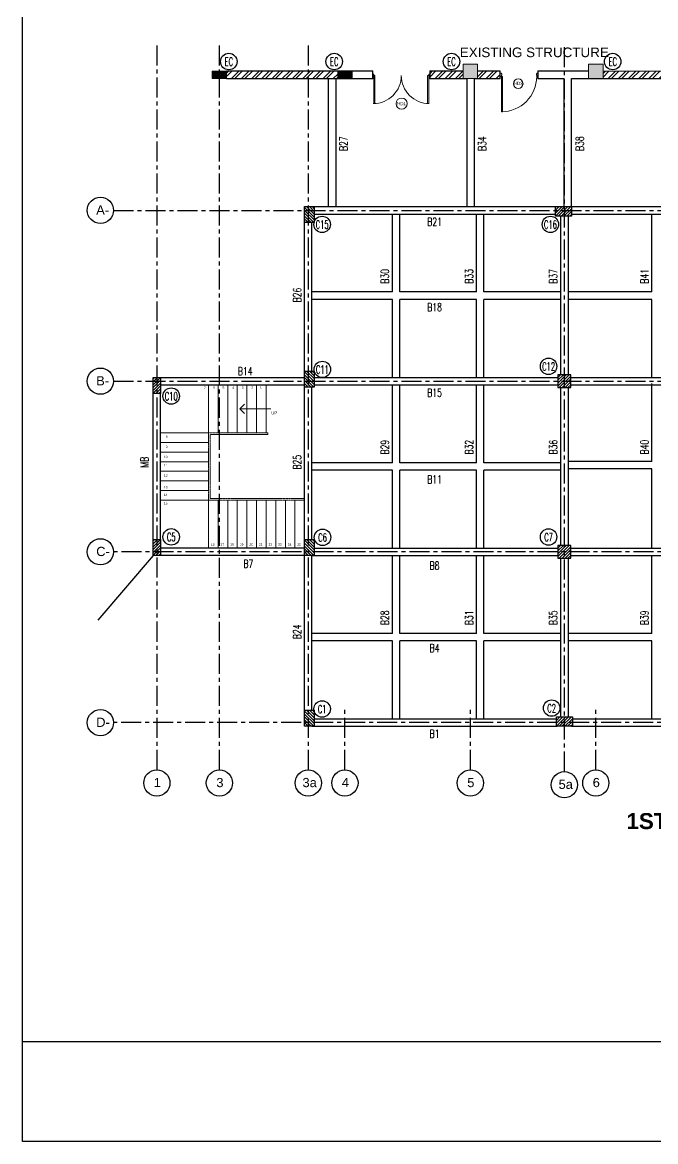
# Model space of a CAD drawing. Header units: millimetres. Extents: x 2659630 to 6742168, y -2425387 to -732288.
# Drawn here: x 2997332 to 3017118, y -1251415 to -1216459 of the extents above; entities that cross this region are included whole.
import ezdxf
from ezdxf.enums import TextEntityAlignment as Align

# ---------------------------------------------------------------- set-up
doc = ezdxf.new("R2010")
doc.units = ezdxf.units.MM
for name, pattern in [('CENTER', [2, 1.25, -0.25, 0.25, -0.25]), ('Hidden', [7.14375, 4.7625, -2.38125]), ('Overhead', [3.96875, 2.38125, -1.5875])]:
    doc.linetypes.add(name, pattern=pattern)
for name, color, linetype, lineweight in [('A-ANNO-DIMS', 211, 'Continuous', 9), ('A-AREA-IDEN', 2, 'Continuous', 9), ('A-DETL-THIN', 151, 'Continuous', 18), ('A-DOOR', 31, 'Continuous', 18), ('A-DOOR-FRAM', 31, 'Continuous', 18), ('A-DOOR-IDEN', 31, 'Continuous', 9), ('A-FLOR-HRAL', 11, 'Continuous', 18), ('A-FLOR-HRAL-MBND', 5, 'Overhead', 18), ('A-hatch', 253, 'Continuous', 0), ('A-PLASTER', 50, 'Continuous', 0), ('A-RCC', 2, 'Continuous', 0), ('A-STAIRS', 31, 'Continuous', 18), ('A-WALL', 113, 'Continuous', 9), ('A-WALL-PATT', 111, 'Continuous', 0), ('G-ANNO-TEXT', 231, 'Continuous', 9), ('licensing text', 7, 'Continuous', 5)]:
    doc.layers.add(name, color=color, linetype=linetype, lineweight=lineweight)
for name, color, linetype in [('A-TEXT-0', 7, 'Continuous'), ('S-BEAM NO', 3, 'Continuous'), ('S-BEAM OUTER', 4, 'Continuous'), ('S-COLUMN', 1, 'Continuous'), ('S-COLUMN CIRCLE', 9, 'Continuous'), ('S-COLUMN HATCH', 8, 'Continuous'), ('S-COLUMN NO', 2, 'Continuous'), ('S-GRIDE CIRCLE', 8, 'Continuous'), ('S-GRIDE LINE', 8, 'CENTER'), ('S-GRIDE NO', 1, 'Continuous')]:
    doc.layers.add(name, color=color, linetype=linetype)
doc.layers.get('A-ANNO-DIMS').off()
doc.styles.add('Arial', font='arial.ttf', dxfattribs={"height": 123})
doc.styles.add('Arial_1', font='arial.ttf', dxfattribs={"height": 98.353293})
doc.styles.add('Arial_3', font='arial.ttf', dxfattribs={"height": 97.584908})
doc.styles.add('Arial_4', font='arial.ttf', dxfattribs={"height": 73.76497})
doc.styles.add('Arial_B', font='arialbd.ttf', dxfattribs={"height": 125.853552})
doc.styles.add('ROMANS', font='r.shx', dxfattribs={"width": 0.7})
pattern_1 = [(45, (2836909.69, -1391850.38), (-159.09903, 159.09903), []), (45, (2837015.75, -1391850.38), (-159.09903, 159.09903), [])]

# ---------------------------------------------------------------- blocks, each defined once
blk = doc.blocks.new('DOOR D9-1800X2500-PLN')
at = {"layer": 'A-DOOR'}
for p, q in [((12, 40, 0), (12, 25, 0)), ((37, 40, 0), (12, 40, 0)), ((12, 25, 0), (22, 25, 0)), ((12, 15, 0), (12, 0, 0)), ((22, 15, 0), (12, 15, 0)), ((12, 0, 0), (37, 0, 0)), ((14, 27, 0), (14, 38, 0)), ((14, 38, 0), (22, 38, 0)), ((22, 27, 0), (14, 27, 0)), ((14, 2, 0), (14, 13, 0)), ((14, 13, 0), (22, 13, 0)), ((22, 2, 0), (14, 2, 0)), ((22, 38, 0), (22, 27, 0)), ((22, 25, 0), (22, 15, 0)), ((22, 13, 0), (22, 2, 0)), ((24, 10, 0), (24, 30, 0)), ((24, 30, 0), (30, 30, 0)), ((30, 10, 0), (24, 10, 0)), ((26, 32, 0), (26, 34, 0)), ((35, 32, 0), (26, 32, 0)), ((26, 6, 0), (26, 8, 0)), ((26, 8, 0), (35, 8, 0)), ((27, 37, 0), (28, 37, 0)), ((28, 4, 0), (27, 4, 0)), ((28, 37, 0), (28, 38, 0)), ((28, 38, 0), (35, 38, 0)), ((28, 2, 0), (28, 4, 0)), ((35, 2, 0), (28, 2, 0)), ((30, 30, 0), (30, 10, 0)), ((32, 10, 0), (32, 30, 0)), ((32, 30, 0), (35, 30, 0)), ((35, 10, 0), (32, 10, 0)), ((35, 38, 0), (35, 32, 0)), ((35, 30, 0), (35, 25, 0)), ((35, 25, 0), (37, 25, 0)), ((37, 15, 0), (35, 15, 0)), ((35, 15, 0), (35, 10, 0)), ((35, 8, 0), (35, 2, 0)), ((37, 25, 0), (37, 40, 0)), ((37, 0, 0), (37, 15, 0)), ((1763, 25, 0), (1763, 40, 0)), ((1763, 40, 0), (1788, 40, 0)), ((1766, 25, 0), (1763, 25, 0)), ((1763, 0, 0), (1763, 15, 0)), ((1763, 15, 0), (1766, 15, 0)), ((1788, 0, 0), (1763, 0, 0)), ((1772, 38, 0), (1766, 38, 0)), ((1766, 38, 0), (1766, 32, 0)), ((1766, 32, 0), (1774, 32, 0)), ((1768, 30, 0), (1766, 30, 0)), ((1766, 30, 0), (1766, 25, 0)), ((1766, 15, 0), (1766, 10, 0)), ((1766, 10, 0), (1768, 10, 0)), ((1766, 8, 0), (1766, 2, 0)), ((1774, 8, 0), (1766, 8, 0)), ((1766, 2, 0), (1772, 2, 0)), ((1768, 10, 0), (1768, 30, 0)), ((1770, 30, 0), (1770, 10, 0)), ((1776, 30, 0), (1770, 30, 0)), ((1770, 10, 0), (1776, 10, 0)), ((1772, 37, 0), (1772, 38, 0)), ((1773, 37, 0), (1772, 37, 0)), ((1772, 2, 0), (1772, 4, 0)), ((1772, 4, 0), (1773, 4, 0)), ((1774, 32, 0), (1774, 34, 0)), ((1774, 6, 0), (1774, 8, 0)), ((1776, 10, 0), (1776, 30, 0)), ((1778, 38, 0), (1778, 27, 0)), ((1786, 38, 0), (1778, 38, 0)), ((1778, 27, 0), (1786, 27, 0)), ((1788, 25, 0), (1778, 25, 0)), ((1778, 25, 0), (1778, 15, 0)), ((1778, 15, 0), (1788, 15, 0)), ((1786, 13, 0), (1778, 13, 0)), ((1778, 13, 0), (1778, 2, 0)), ((1778, 2, 0), (1786, 2, 0)), ((1786, 27, 0), (1786, 38, 0)), ((1786, 2, 0), (1786, 13, 0)), ((1788, 40, 0), (1788, 25, 0)), ((1788, 15, 0), (1788, 0, 0))]:
    blk.add_line(p, q, dxfattribs=at)
at = {"layer": 'A-DOOR', "elevation": 0}
for points in [[(77, 40), (77, 915), (37, 915), (37, 40)], [(1723, 40), (1723, 915), (1763, 915), (1763, 40)]]:
    blk.add_lwpolyline(points, close=True, dxfattribs=at)
at = {"layer": 'A-DOOR'}
for centre, radius, start, end in [((25, 40), 875, 359.997, 90), ((1775, 40), 875, 90, 180.003), ((25, 36, 0), 2, 14.449, 289.7958), ((25, 4, 0), 2, 70.1472, 345.494), ((1775, 36, 0), 2, 250.2042, 165.551), ((1775, 4, 0), 2, 194.506, 109.8528)]:
    blk.add_arc(centre, radius, start, end, dxfattribs=at)
blk = doc.blocks.new('M_Door Tag_Mahindra_2_0mm_2 - M_Door Tag_Mahindra 2-3264029-GROUND FLOOR PLAN-01')
at = {"layer": 'A-DOOR-IDEN'}
blk.add_circle((0, 0), 3.5, dxfattribs=at)
blk = doc.blocks.new('M_Door Tag_Mahindra_2_0mm - M_Door Tag_Mahindra 2-1437518-GROUND FLOOR PLAN-01')
at = {"layer": 'A-DOOR-IDEN'}
blk.add_circle((0, 0), 3, dxfattribs=at)
blk = doc.blocks.new('A$C649E5817')
at = {"layer": 'A-DOOR-FRAM'}
for p, q in [((0, 1190), (12, 1190)), ((0, 1110), (0, 1190)), ((12, 1110), (0, 1110)), ((12, 1200), (40, 1200)), ((12, 1190), (12, 1200)), ((12, 1100), (12, 1110)), ((50, 1100), (12, 1100)), ((40, 1200), (60, 1175)), ((60, 1145), (50, 1145)), ((50, 1145), (50, 1100)), ((60, 1175), (60, 1145)), ((1160, 1200), (1140, 1175)), ((1140, 1175), (1140, 1145)), ((1140, 1145), (1150, 1145)), ((1150, 1145), (1150, 1100)), ((1150, 1100), (1188, 1100)), ((1188, 1200), (1160, 1200)), ((1188, 1190), (1188, 1200)), ((1200, 1190), (1188, 1190)), ((1188, 1100), (1188, 1110)), ((1188, 1110), (1200, 1110)), ((1200, 1110), (1200, 1190))]:
    blk.add_line(p, q, dxfattribs=at)
blk.add_lwpolyline([(84, 1100), (50, 1100), (50, 0), (84, 0)], close=True, dxfattribs=at)
blk.add_arc((50, 1100), 1100, 270, 359.984, dxfattribs=at)

msp = doc.modelspace()

# ---------------------------------------------------------------- hatches: boundary and pattern name
at = {"layer": 'A-hatch', "true_color": 0x939598}
h = msp.add_hatch(dxfattribs=at)
h.set_pattern_fill('ANSI31', color=252, scale=5, angle=359.9997012)
h.set_pattern_definition([(44.99970117, (-5316170.361, -3329559.374), (-11.225261605, 11.225378697), [])])
h.paths.add_polyline_path([(3003264.388, -1218214.275), (3003714.388, -1218214.273), (3003714.389, -1217984.234), (3003264.389, -1217984.232)])
h = msp.add_hatch(dxfattribs=at)
h.set_pattern_fill('ANSI31', color=252, scale=5, angle=359.9997012)
h.set_pattern_definition([(44.99970117, (-5312250.376, -3329559.395), (-11.225261605, 11.225378697), [])])
h.paths.add_polyline_path([(3007184.373, -1218214.295), (3007634.373, -1218214.293), (3007634.375, -1217984.255), (3007184.375, -1217984.253)])
at = {"layer": 'A-WALL-PATT'}
h = msp.add_hatch(dxfattribs=at)
h.set_pattern_fill('ANSI32', color=256, scale=600, angle=360, style=0)
h.set_pattern_definition(pattern_1)
h.paths.add_polyline_path([(3007184.375, -1217984.219), (3003714.389, -1217984.245), (3003714.388, -1218214.291), (3007184.373, -1218214.335)])
h = msp.add_hatch(dxfattribs=at)
h.set_pattern_fill('ANSI32', color=256, scale=600, angle=360, style=0)
h.set_pattern_definition(pattern_1)
h.paths.add_polyline_path([(3011104.389, -1217984.111), (3010071.984, -1217984.165), (3010071.983, -1218214.174), (3011104.388, -1218214.107)])
h = msp.add_hatch(dxfattribs=at)
h.set_pattern_fill('ANSI32', color=256, scale=600, angle=360, style=0)
h.set_pattern_definition(pattern_1)
h.paths.add_polyline_path([(3012252.789, -1217984.242), (3011554.389, -1217984.257), (3011554.388, -1218214.336), (3012252.788, -1218214.317)])
h = msp.add_hatch(dxfattribs=at)
h.set_pattern_fill('ANSI32', color=256, scale=600, angle=360, style=0)
h.set_pattern_definition(pattern_1)
h.paths.add_polyline_path([(3018944.389, -1217984.281), (3015474.389, -1217984.16), (3015474.388, -1218214.249), (3018944.388, -1218214.342)])
at = {"layer": 'S-COLUMN HATCH', "true_color": 0x939598}
h = msp.add_hatch(dxfattribs=at)
h.set_pattern_fill('ANSI31', color=252, scale=20, angle=270)
h.set_pattern_definition([(315, (2131519.33, -4873030.73), (44.9012806, 44.9012806), [])])
h.paths.add_polyline_path([(3006149.472, -1222714.006), (3006149.472, -1222214.008), (3006449.474, -1222214.008), (3006449.474, -1222714.006)])
h = msp.add_hatch(dxfattribs=at)
h.set_pattern_fill('ANSI31', color=252, scale=20, angle=180)
h.set_pattern_definition([(225, (-636325.646, -347584.06), (44.9012806, -44.9012806), [])])
h.paths.add_polyline_path([(3013991.078, -1222214.2), (3014491.076, -1222214.2), (3014491.076, -1222514.202), (3013991.078, -1222514.202)])
h = msp.add_hatch(dxfattribs=at)
h.set_pattern_fill('ANSI31', color=252, scale=20, angle=180)
h.set_pattern_definition([(225, (-636743.57, -357848.82), (44.9012806, -44.9012806), [])])
h.paths.add_polyline_path([(3001419.465, -1227549.011), (3001649.451, -1227549.011), (3001649.445, -1228049.008), (3001419.458, -1228049.008)])
h = msp.add_hatch(dxfattribs=at)
h.set_pattern_fill('ANSI31', color=252, scale=20, angle=270)
h.set_pattern_definition([(315, (2131519.33, -4878165.733), (44.9012806, 44.9012806), [])])
h.paths.add_polyline_path([(3006149.472, -1227849.01), (3006149.472, -1227349.011), (3006449.474, -1227349.011), (3006449.474, -1227849.01)])
h = msp.add_hatch(dxfattribs=at)
h.set_pattern_fill('ANSI31', color=252, scale=20, angle=180)
h.set_pattern_definition([(225, (-642860.99, -363004.15), (44.9012806, -44.9012806), [])])
h.paths.add_polyline_path([(3014466.012, -1227464.01), (3014066.012, -1227464.01), (3014066.012, -1227864.01), (3014466.012, -1227864.01)])
h = msp.add_hatch(dxfattribs=at)
h.set_pattern_fill('ANSI31', color=252, scale=20, angle=180)
h.set_pattern_definition([(225, (-636743.564, -362908.82), (44.9012806, -44.9012806), [])])
h.paths.add_polyline_path([(3001419.472, -1232609.012), (3001649.458, -1232609.012), (3001649.451, -1233109.009), (3001419.465, -1233109.009)])
h = msp.add_hatch(dxfattribs=at)
h.set_pattern_fill('ANSI31', color=252, scale=20, angle=180)
h.set_pattern_definition([(225, (-642860.99, -368334.15), (44.9012806, -44.9012806), [])])
h.paths.add_polyline_path([(3014466.012, -1232794.01), (3014066.012, -1232794.01), (3014066.012, -1233194.01), (3014466.012, -1233194.01)])
h = msp.add_hatch(dxfattribs=at)
h.set_pattern_fill('ANSI31', color=252, scale=20, angle=270)
h.set_pattern_definition([(315, (2131519.32, -4888760.733), (44.9012806, 44.9012806), [])])
h.paths.add_polyline_path([(3006149.465, -1238444.01), (3006149.465, -1237944.011), (3006449.467, -1237944.011), (3006449.467, -1238444.01)])
h = msp.add_hatch(dxfattribs=at)
h.set_pattern_fill('ANSI31', color=252, scale=20, angle=180)
h.set_pattern_definition([(225, (-636300.716, -363513.865), (44.9012806, -44.9012806), [])])
h.paths.add_polyline_path([(3014016.008, -1238144.007), (3014516.007, -1238144.007), (3014516.007, -1238444.01), (3014016.008, -1238444.01)])

# ---------------------------------------------------------------- linework, layer by layer
at = {"layer": 'A-DETL-THIN'}
for p, q in [((3007129.465, -1218214.334, 0), (3006899.465, -1218214.183, 0)), ((3004127.875, -1228529.199), (3004269.297, -1228387.778)), ((3004127.875, -1228529.199), (3005093.082, -1228529.2)), ((3004127.875, -1228529.199), (3004269.296, -1228670.621))]:
    msp.add_line(p, q, dxfattribs=at)
at = {"layer": 'A-FLOR-HRAL'}
for p, q in [((3005000.093, -1229329.01), (3003736.397, -1229329.01)), ((3005000.093, -1229279.01), (3003750.092, -1229279.01)), ((3005000.093, -1229329.01), (3005000.093, -1229279.01))]:
    msp.add_line(p, q, dxfattribs=at)
at = {"layer": 'A-FLOR-HRAL-MBND'}
for p, q in [((3003148.488, -1231379.01), (3003148.468, -1229279.009)), ((3003750.092, -1229279.01), (3003148.468, -1229279.01)), ((3003198.488, -1231329.01), (3003198.469, -1229329.01)), ((3003736.397, -1229329.01), (3003198.469, -1229329.01)), ((3006150.054, -1231379.01), (3003148.488, -1231379.01)), ((3006150.054, -1231329.01), (3003198.488, -1231329.01))]:
    msp.add_line(p, q, dxfattribs=at)
at = {"layer": 'A-hatch', "color": 252, "true_color": 0x939598}
for points in [[(3011554.388, -1218214.236), (3011104.465, -1217764.233), (3011554.388, -1217764.236)], [(3011104.465, -1218214.233), (3011104.465, -1217764.233), (3011554.388, -1218214.236)], [(3015474.388, -1218214.256), (3015024.465, -1217764.254), (3015474.388, -1217764.256)], [(3015024.465, -1218214.254), (3015024.465, -1217764.254), (3015474.388, -1218214.256)]]:
    msp.add_solid(points, dxfattribs=at)
at = {"layer": 'A-PLASTER'}
for p, q in [((3008284.131, -1218226.349), (3003714.388, -1218226.291)), ((3008284.131, -1217972.21), (3003714.389, -1217972.245)), ((3008284.131, -1217972.21), (3008284.131, -1218226.349, 0)), ((3010059.983, -1218226.175), (3010059.985, -1217972.166, 0)), ((3011202.522, -1218226.1), (3010059.983, -1218226.175)), ((3010059.985, -1217972.166), (3011104.388, -1217972.111)), ((3012264.788, -1218226.32), (3011456.522, -1218226.338)), ((3012264.789, -1217972.242), (3011554.389, -1217972.257)), ((3012264.788, -1218226.32), (3012264.789, -1217972.242)), ((3013440.788, -1218226.284), (3013440.789, -1217972.205)), ((3014249.098, -1218226.266), (3013440.788, -1218226.284)), ((3015024.388, -1217972.168), (3013440.789, -1217972.205)), ((3022962.319, -1218226.451), (3014503.098, -1218226.223))]:
    msp.add_line(p, q, dxfattribs=at)
at = {"layer": 'A-RCC'}
for p, q in [((3011104.391, -1217764.233), (3011104.388, -1218214.235)), ((3011554.391, -1217764.236), (3011104.391, -1217764.233)), ((3011554.388, -1218214.237), (3011554.391, -1217764.236)), ((3015024.391, -1217764.254), (3015024.388, -1218214.254)), ((3015474.391, -1217764.256), (3015024.391, -1217764.254)), ((3015474.388, -1218214.256), (3015474.391, -1217764.256)), ((3003264.375, -1217984.198), (3003264.373, -1218214.198)), ((3003264.373, -1218214.198), (3003714.373, -1218214.2)), ((3003714.375, -1217984.2), (3003264.375, -1217984.198)), ((3003264.389, -1217984.193), (3003264.388, -1218214.193)), ((3003264.388, -1218214.193), (3003714.388, -1218214.195)), ((3003714.389, -1217984.195), (3003264.389, -1217984.193)), ((3003714.373, -1218214.2), (3003714.375, -1217984.2)), ((3003714.388, -1218214.195), (3003714.389, -1217984.195)), ((3007184.375, -1217984.219), (3007184.373, -1218214.219)), ((3007184.373, -1218214.219), (3007634.373, -1218214.221)), ((3007634.375, -1217984.221), (3007184.375, -1217984.219)), ((3007634.373, -1218214.221), (3007634.375, -1217984.221)), ((3011104.388, -1218214.226), (3011554.388, -1218214.228)), ((3011554.388, -1218214.237), (3011104.388, -1218214.235)), ((3015024.388, -1218214.247), (3015474.388, -1218214.249))]:
    msp.add_line(p, q, dxfattribs=at)
at = {"layer": 'A-STAIRS', "linetype": 'Hidden'}
for p, q in [((3003148.488, -1227779.01), (3003148.488, -1229279.01)), ((3003448.488, -1227779.01), (3003448.488, -1229279.01)), ((3003748.488, -1227779.01), (3003748.488, -1229279.01)), ((3004048.488, -1228189.785), (3004048.488, -1227779.01)), ((3003148.468, -1229279.01), (3001648.488, -1229279.01)), ((3003148.468, -1229579.01), (3001648.488, -1229579.01)), ((3003148.468, -1229879.01), (3001648.488, -1229879.01)), ((3003148.468, -1230179.01), (3001648.488, -1230179.01)), ((3003148.468, -1230479.01), (3001648.488, -1230479.01)), ((3003148.468, -1230779.01), (3001648.488, -1230779.01)), ((3003148.468, -1231079.01), (3001648.488, -1231079.01)), ((3003148.468, -1231379.01), (3001648.488, -1231379.01)), ((3003148.488, -1231384.01), (3003148.488, -1232879.01)), ((3003448.488, -1231379.01), (3003448.488, -1232879.01)), ((3003748.488, -1231379.01), (3003748.488, -1232879.01)), ((3004048.488, -1231379.01), (3004048.488, -1232879.01)), ((3004348.488, -1231379.01), (3004348.488, -1232879.01)), ((3004648.488, -1231379.01), (3004648.488, -1232879.01)), ((3004948.488, -1231379.01), (3004948.488, -1232879.01)), ((3005248.488, -1231379.01), (3005248.488, -1232879.01)), ((3005548.488, -1231379.01), (3005548.488, -1232879.01)), ((3005848.488, -1231379.01), (3005848.488, -1232879.01))]:
    msp.add_line(p, q, dxfattribs=at)
at = {"layer": 'A-STAIRS'}
for p, q in [((3004348.488, -1227779.01), (3004348.488, -1229279.01)), ((3004648.488, -1227779.01), (3004648.488, -1229279.01)), ((3004948.488, -1227779.01), (3004948.488, -1229279.01)), ((3004048.488, -1228189.785), (3004048.488, -1229279.01))]:
    msp.add_line(p, q, dxfattribs=at)
at = {"layer": 'A-WALL', "color": 1}
for p, q in [((3003714.388, -1218214.291), (3003714.389, -1217984.232)), ((3015474.388, -1218214.269), (3015474.388, -1217984.16))]:
    msp.add_line(p, q, dxfattribs=at)
at = {"layer": 'A-WALL'}
for p, q in [((3008271.984, -1218214.349), (3003714.388, -1218214.291)), ((3008271.984, -1217984.21), (3003714.389, -1217984.245)), ((3008272.131, -1217984.211, 0), (3008272.131, -1218214.348, 0)), ((3010071.983, -1218214.171, 0), (3010071.984, -1217984.171, 0)), ((3010071.984, -1217984.165), (3011104.389, -1217984.111)), ((3011214.522, -1218214.099), (3010071.984, -1218214.174)), ((3012252.788, -1218214.321), (3011444.522, -1218214.338)), ((3012252.789, -1217984.242), (3011554.389, -1217984.257)), ((3012252.788, -1218214.321), (3012252.789, -1217984.242)), ((3013452.788, -1218214.283), (3013452.789, -1217984.205)), ((3014261.098, -1218214.266), (3013452.788, -1218214.283)), ((3015024.388, -1217984.168), (3013452.789, -1217984.205)), ((3015024.388, -1218214.247), (3014491.099, -1218214.26)), ((3015474.388, -1217984.16), (3018944.389, -1217984.281)), ((3022974.366, -1218214.451), (3015474.388, -1218214.249))]:
    msp.add_line(p, q, dxfattribs=at)
at = {"layer": 'S-BEAM OUTER', "ltscale": 2500}
for p, q in [((3006899.465, -1222202.008), (3006899.515, -1218226.332)), ((3007129.465, -1218226.334), (3007129.465, -1222214.183, 0)), ((3011214.522, -1218214.099), (3011214.501, -1222214.203)), ((3011444.522, -1218214.338), (3011444.474, -1222214.17)), ((3014261.078, -1222214.21), (3014261.098, -1218214.266)), ((3014491.076, -1222214.201), (3014490.974, -1218214.26)), ((3006379.465, -1222214.109), (3013991.078, -1222214.2)), ((3014491.076, -1222214.201), (3022016.079, -1222214.201)), ((3006149.465, -1227399.011), (3006149.465, -1222664.008)), ((3006379.465, -1227399.011), (3006379.465, -1222714.006)), ((3006449.474, -1222444.11), (3013991.078, -1222444.2)), ((3008891.73, -1224879.154), (3008891.73, -1222439.153)), ((3009121.73, -1224879.154), (3009121.73, -1222439.153)), ((3011518.935, -1224879.154), (3011518.935, -1222439.153)), ((3011748.935, -1224879.154), (3011748.935, -1222439.153)), ((3014151.012, -1222514.202), (3014151.012, -1227439.205)), ((3014381.012, -1222514.202), (3014381.012, -1227439.205)), ((3014491.076, -1222444.201), (3022016.079, -1222444.201)), ((3017003.342, -1224879.154), (3017003.342, -1222439.153)), ((3008891.73, -1224879.154), (3006379.535, -1224879.154)), ((3008891.73, -1225109.154), (3006379.535, -1225109.154)), ((3008891.73, -1227544.153), (3008891.73, -1225109.154)), ((3011518.935, -1224879.154), (3009121.73, -1224879.154)), ((3011518.935, -1225109.154), (3009121.73, -1225109.154)), ((3009121.73, -1227544.153), (3009121.73, -1225109.154)), ((3011518.935, -1227544.153), (3011518.935, -1225109.154)), ((3014151.012, -1224879.154), (3011748.935, -1224879.154)), ((3011748.935, -1227544.153), (3011748.935, -1225109.154)), ((3014151.012, -1225109.154), (3011748.935, -1225109.154)), ((3017003.342, -1224879.154), (3014381.012, -1224879.154)), ((3017003.342, -1225109.154), (3014381.012, -1225109.154)), ((3017003.342, -1227544.153), (3017003.342, -1225109.154)), ((3001649.451, -1227549.011), (3006149.465, -1227549.011)), ((3006449.474, -1227549.011), (3014041.007, -1227549.011)), ((3014491.007, -1227549.011), (3022041.074, -1227549.011)), ((3001419.472, -1232659.012), (3001419.472, -1227999.008)), ((3001649.451, -1227779.011), (3006149.465, -1227779.011)), ((3001649.472, -1232659.012), (3001649.472, -1227999.008)), ((3006379.472, -1232609.01), (3006379.472, -1227849.01)), ((3006449.474, -1227779.011), (3014041.007, -1227779.011)), ((3008891.667, -1230214.01), (3008891.667, -1227774.009)), ((3009121.667, -1230214.01), (3009121.667, -1227774.009)), ((3011518.871, -1230214.01), (3011518.871, -1227774.009)), ((3011748.871, -1230214.01), (3011748.871, -1227774.009)), ((3014151.012, -1227889.01), (3014151.012, -1232794.01)), ((3014381.012, -1227889.01), (3014381.012, -1232794.01)), ((3014491.007, -1227779.011), (3022041.074, -1227779.011)), ((3017003.342, -1230174.158), (3017003.342, -1227734.157)), ((3008891.667, -1230214.01), (3006379.472, -1230214.01)), ((3008891.667, -1230444.01), (3006379.472, -1230444.01)), ((3008891.667, -1232879.009), (3008891.667, -1230444.01)), ((3011518.871, -1230214.01), (3009121.667, -1230214.01)), ((3009121.667, -1232879.009), (3009121.667, -1230444.01)), ((3011518.871, -1230444.01), (3009121.667, -1230444.01)), ((3011518.871, -1232879.009), (3011518.871, -1230444.01)), ((3014151.012, -1230214.01), (3011748.871, -1230214.01)), ((3011748.871, -1232879.009), (3011748.871, -1230444.01)), ((3014151.012, -1230444.01), (3011748.871, -1230444.01)), ((3017003.342, -1230174.158), (3014381.012, -1230174.158)), ((3017003.342, -1230404.158), (3014381.012, -1230404.158)), ((3017003.342, -1232879.009), (3017003.342, -1230404.158)), ((3006449.465, -1232879.009), (3014066.012, -1232879.009)), ((3014466.012, -1232879.009), (3022066.079, -1232879.009)), ((3006149.462, -1233109.009), (3001649.451, -1233108.941)), ((3006149.462, -1237944.01), (3006149.462, -1233109.009)), ((3006379.462, -1237944.01), (3006379.462, -1233109.009)), ((3006379.465, -1233109.009), (3014066.012, -1233109.009)), ((3008891.672, -1235544.008), (3008891.672, -1233104.007)), ((3009121.672, -1235544.008), (3009121.672, -1233104.007)), ((3011518.876, -1235544.008), (3011518.876, -1233104.007)), ((3011748.876, -1235544.008), (3011748.876, -1233104.007)), ((3014151.012, -1233194.01), (3014151.012, -1238144.007)), ((3014381.012, -1233194.01), (3014381.012, -1238144.007)), ((3014466.012, -1233109.009), (3022066.079, -1233109.009)), ((3017003.342, -1235544.156), (3017003.342, -1233104.155)), ((3008891.672, -1235544.008), (3006379.477, -1235544.008)), ((3011518.876, -1235544.008), (3009121.672, -1235544.008)), ((3014151.012, -1235544.008), (3011748.876, -1235544.008)), ((3017003.342, -1235544.156), (3014381.012, -1235544.156)), ((3008891.672, -1235774.008), (3006379.477, -1235774.008)), ((3008891.672, -1238209.008), (3008891.672, -1235774.008)), ((3009121.672, -1238209.008), (3009121.672, -1235774.008)), ((3011518.876, -1235774.008), (3009121.672, -1235774.008)), ((3011518.876, -1238209.008), (3011518.876, -1235774.008)), ((3011748.876, -1238209.008), (3011748.876, -1235774.008)), ((3014151.012, -1235774.008), (3011748.876, -1235774.008)), ((3017003.342, -1235774.156), (3014381.012, -1235774.156)), ((3017003.342, -1238209.155), (3017003.342, -1235774.156)), ((3006379.465, -1238444.01), (3014041.008, -1238444.01)), ((3006449.465, -1238214.01), (3014016.008, -1238214.01)), ((3014491.007, -1238444.01), (3022041.075, -1238444.01)), ((3014516.007, -1238214.01), (3022016.079, -1238214.01))]:
    msp.add_line(p, q, dxfattribs=at)
at = {"layer": 'S-COLUMN', "color": 1}
for points in [[(3006149.472, -1222714.006), (3006149.472, -1222214.008), (3006449.474, -1222214.008), (3006449.474, -1222714.006)], [(3013991.078, -1222214.2), (3014491.076, -1222214.2), (3014491.076, -1222514.202), (3013991.078, -1222514.202)], [(3001419.465, -1227549.011), (3001649.451, -1227549.011), (3001649.445, -1228049.008), (3001419.458, -1228049.008)], [(3006149.472, -1227849.01), (3006149.472, -1227349.011), (3006449.474, -1227349.011), (3006449.474, -1227849.01)], [(3014466.012, -1227464.01), (3014066.012, -1227464.01), (3014066.012, -1227864.01), (3014466.012, -1227864.01)], [(3001419.472, -1232609.012), (3001649.458, -1232609.012), (3001649.451, -1233109.009), (3001419.465, -1233109.009)], [(3014466.012, -1232794.01), (3014066.012, -1232794.01), (3014066.012, -1233194.01), (3014466.012, -1233194.01)], [(3006149.465, -1238444.01), (3006149.465, -1237944.011), (3006449.467, -1237944.011), (3006449.467, -1238444.01)], [(3014016.008, -1238144.007), (3014516.007, -1238144.007), (3014516.007, -1238444.01), (3014016.008, -1238444.01)]]:
    msp.add_lwpolyline(points, close=True, dxfattribs=at)
at = {"layer": 'S-COLUMN CIRCLE', "ltscale": 2500}
msp.add_line((2997332.057, -1248283.271), (3077100.446, -1248283.271), dxfattribs=at)
msp.add_lwpolyline([(3077100.446, -1251415.165), (2997332.057, -1251415.165), (2997332.057, -1186959.633), (3077100.446, -1186959.633)], close=True, dxfattribs=at)
at = {"layer": 'S-COLUMN CIRCLE'}
for centre in [(3003782.466, -1217681.937), (3003782.466, -1217681.937), (3007076.1, -1217681.937), (3007076.1, -1217681.937), (3010740.164, -1217681.937), (3010740.164, -1217681.937), (3015777.516, -1217681.937), (3015777.516, -1217681.937), (3006697.692, -1222768.419), (3013830.947, -1222768.419), (3013773.397, -1227201.234), (3006704.638, -1227297.691), (3001982.72, -1228129.942), (3001982.72, -1232527.635), (3006710.932, -1232541.984), (3013773.397, -1232531.234), (3006697.692, -1237901.888), (3013868.257, -1237874.832)]:
    msp.add_circle(centre, 257.143, dxfattribs=at)
at = {"layer": 'S-COLUMN NO', "ltscale": 2500}
msp.add_line((3001419.465, -1233109.009), (2999688.871, -1235127.933), dxfattribs=at)
at = {"layer": 'S-GRIDE CIRCLE'}
for centre in [(2999770.008, -1222328.942), (2999770.008, -1222328.942), (2999770.008, -1222328.942), (2999770.008, -1227663.944), (2999770.008, -1227663.944), (2999770.008, -1227663.944), (2999770.008, -1232993.944), (2999770.008, -1232993.944), (2999770.008, -1232993.944), (2999770.008, -1238329.01), (2999770.008, -1238329.01), (2999770.008, -1238329.01), (3001534.47, -1240214.57), (3001534.47, -1240214.57), (3001534.47, -1240214.57), (3003489.47, -1240214.57), (3003489.47, -1240214.57), (3003489.47, -1240214.57), (3006264.47, -1240214.57), (3006264.47, -1240214.57), (3006264.47, -1240214.57), (3007409.47, -1240214.57), (3007409.47, -1240214.57), (3007409.47, -1240214.57), (3011329.47, -1240214.57), (3011329.47, -1240214.57), (3011329.47, -1240214.57), (3014266.012, -1240270.242), (3014266.012, -1240270.242), (3014266.012, -1240270.242), (3015249.47, -1240214.57), (3015249.47, -1240214.57), (3015249.47, -1240214.57)]:
    msp.add_circle(centre, 409.836, dxfattribs=at)
at = {"layer": 'S-GRIDE LINE', "ltscale": 500}
for p, q in [((3001534.47, -1217175.555), (3001534.47, -1239804.734)), ((3003489.47, -1239804.734), (3003489.47, -1217175.555)), ((3006264.47, -1217175.555), (3006264.47, -1239804.734)), ((3014266.012, -1239860.406), (3014266.012, -1217175.555)), ((3000179.844, -1222329.008), (3032055.074, -1222329.008)), ((3000179.844, -1227664.01), (3032055.074, -1227664.01)), ((3032052.396, -1232994.01), (3000179.844, -1232994.01)), ((3007409.47, -1239804.734), (3007409.47, -1237804.734)), ((3011329.47, -1239804.734), (3011329.47, -1237804.734)), ((3015249.47, -1239804.734), (3015249.47, -1237804.734)), ((3032045.083, -1238329.01), (3000179.844, -1238329.01))]:
    msp.add_line(p, q, dxfattribs=at)

# ---------------------------------------------------------------- block references
at = {"layer": 'A-ANNO-DIMS', "xscale": -1, "rotation": 180}
msp.add_blockref('DOOR D9-1800X2500-PLN', (3008271.962, -1218079.116, 0), dxfattribs=at)
at = {"layer": 'A-ANNO-DIMS'}
msp.add_blockref('A$C649E5817', (3012252.697, -1219249.187), dxfattribs=at)
at = {"layer": 'A-DOOR-IDEN', "xscale": -49.99999999999997}
for name, p, yscale, zscale, rotation in [('M_Door Tag_Mahindra_2_0mm - M_Door Tag_Mahindra 2-1437518-GROUND FLOOR PLAN-01', (3012824.847, -1218374.354), 49.99999999999998, 49.99999999999998, 328.2684126260899), ('M_Door Tag_Mahindra_2_0mm_2 - M_Door Tag_Mahindra 2-3264029-GROUND FLOOR PLAN-01', (3009181.828, -1218995.787, 0), 49.99999999999997, 49.99999999999997, 328.1314105507045)]:
    msp.add_blockref(name, p, dxfattribs=dict(at, yscale=yscale, zscale=zscale, rotation=rotation))

# ---------------------------------------------------------------- texts
at = {"layer": 'A-AREA-IDEN', "insert": (3019213.936, -1241154.347), "char_height": 500, "width": 7947.16905, "attachment_point": 2, "line_spacing_factor": 0.938532, "style": 'Arial_B'}
msp.add_mtext('1ST FLOOR PLAN', dxfattribs=at)
at = {"layer": 'A-DOOR-IDEN', "char_height": 98.3533, "width": 208.8, "attachment_point": 2, "rotation": 0.1314106, "line_spacing_factor": 0.938532, "style": 'Arial_1'}
for s, insert in [('HD3', (3012827.847, -1218314.103)), ('HD1', (3009179.13, -1218946.328, 0))]:
    msp.add_mtext(s, dxfattribs=dict(at, insert=insert))
at = {"layer": 'licensing text', "style": 'Arial'}
msp.add_text('EXISTING STRUCTURE', height=300, rotation=359.999975, dxfattribs=at).set_placement((3010999.349, -1217544.479))
at = {"layer": 'S-BEAM NO', "style": 'ROMANS', "width": 0.7}
for s, p in [('B27', (3007365.23, -1220246.469, 0)), ('B34', (3011699.125, -1220246.469, 0)), ('B38', (3014747.814, -1220246.469, 0)), ('B30', (3008660.639, -1224390.633, 0)), ('B33', (3011287.844, -1224390.633, 0)), ('B37', (3013919.979, -1224390.633, 0)), ('B41', (3016772.309, -1224390.633, 0)), ('B26', (3005918.432, -1224974.36, 0)), ('B29', (3008660.634, -1229725.489, 0)), ('B32', (3011287.839, -1229725.489, 0)), ('B36', (3013919.974, -1229725.489, 0)), ('B40', (3016772.305, -1229725.489, 0)), ('MB', (3001148.203, -1230196.862, 0)), ('B25', (3005918.439, -1230196.862, 0)), ('B28', (3008660.639, -1235055.487, 0)), ('B31', (3011287.844, -1235055.487, 0)), ('B35', (3013919.979, -1235055.487, 0)), ('B39', (3016772.309, -1235055.487, 0)), ('B24', (3005918.43, -1235494.36, 0))]:
    msp.add_text(s, height=250, rotation=90, dxfattribs=at).set_placement(p, align=Align.MIDDLE_CENTER)
for s, p in [('B21', (3010211.755, -1222684.801, 0)), ('B18', (3010211.755, -1225356.259, 0)), ('B14', (3004295.356, -1227355.899, 0)), ('B15', (3010211.755, -1228026.116, 0)), ('B11', (3010211.755, -1230734.782, 0)), ('B7', (3004393.231, -1233364.558, 0)), ('B8', (3010211.755, -1233426.227, 0)), ('B4', (3010211.755, -1236000.723, 0)), ('B1', (3010211.755, -1238674.176, 0))]:
    msp.add_text(s, height=250, dxfattribs=at).set_placement(p, align=Align.MIDDLE_CENTER)
at = {"layer": 'S-COLUMN NO', "style": 'ROMANS', "width": 0.6}
for s, p in [('EC', (3003783.834, -1217687.467, 0)), ('EC', (3003783.834, -1217687.467, 0)), ('EC', (3007077.469, -1217687.467, 0)), ('EC', (3007077.469, -1217687.467, 0)), ('EC', (3010741.533, -1217687.467, 0)), ('EC', (3010741.533, -1217687.467, 0)), ('EC', (3015778.884, -1217687.467, 0)), ('EC', (3015778.884, -1217687.467, 0)), ('C15', (3006699.06, -1222773.95, 0)), ('C16', (3013832.316, -1222773.95, 0)), ('C11', (3006706.007, -1227303.221, 0)), ('C12', (3013774.766, -1227206.765, 0)), ('C10', (3001984.088, -1228135.472, 0)), ('C5', (3001984.088, -1232533.165, 0)), ('C6', (3006712.3, -1232547.514, 0)), ('C7', (3013774.766, -1232536.765, 0)), ('C1', (3006699.06, -1237907.419, 0)), ('C1', (3006699.06, -1237907.419, 0)), ('C1', (3006699.06, -1237907.419, 0)), ('C2', (3013869.625, -1237880.362, 0))]:
    msp.add_text(s, height=257.1429, dxfattribs=at).set_placement(p, align=Align.MIDDLE_CENTER)
at = {"layer": 'S-GRIDE NO', "style": 'Arial'}
for s, height, p in [('A-', 287.9195, (2999639.183, -1222461.944)), ('B-', 287.9195, (2999639.183, -1227796.946)), ('C-', 287.9195, (2999639.183, -1233126.946)), ('D-', 287.9195, (2999639.183, -1238462.011)), ('1', 287.919, (3001437.789, -1240344.409)), ('1', 287.919, (3001437.789, -1240344.409)), ('1', 287.919, (3001437.789, -1240344.409)), ('3', 287.919, (3003392.789, -1240344.409)), ('3a', 287.9195, (3006084.798, -1240344.409)), ('4', 287.919, (3007312.789, -1240344.409)), ('5', 287.919, (3011232.789, -1240344.409)), ('5a', 287.9195, (3014086.34, -1240400.08)), ('6', 287.919, (3015152.789, -1240344.409))]:
    msp.add_text(s, height=height, dxfattribs=at).set_placement(p)

# ---------------------------------------------------------------- next in the draw order: texts
at = {"layer": 'A-TEXT-0', "color": 7, "char_height": 73.765, "width": 68.4, "attachment_point": 3, "rotation": 0.1314106, "line_spacing_factor": 0.938532, "style": 'Arial_4', "bg_fill": 3, "box_fill_scale": 1.25, "bg_fill_color": 0, "bg_fill_transparency": 0}
for s, insert in [('7', (3003062.925, -1227839.868)), ('6', (3003344.263, -1227827.684)), ('5', (3003644.263, -1227827.684)), ('4', (3003944.263, -1227827.676)), ('3', (3004244.263, -1227827.678)), ('2', (3004544.263, -1227827.676)), ('8', (3001866.917, -1229362.02)), ('9', (3001866.92, -1229677.754)), ('10', (3001866.923, -1229993.487)), ('12', (3001866.915, -1230571.01)), ('13', (3001866.932, -1230940.57)), ('16', (3003336.697, -1232729.968)), ('19', (3004236.76, -1232729.96)), ('25', (3006036.76, -1232729.948))]:
    msp.add_mtext(s, dxfattribs=dict(at, insert=insert))
at = {"layer": 'G-ANNO-TEXT', "color": 7, "insert": (3005105.764, -1228605.269), "char_height": 98.3533, "width": 226.8, "attachment_point": 1, "rotation": 0.1314106, "line_spacing_factor": 0.938532, "style": 'Arial_3', "bg_fill": 3, "box_fill_scale": 1.25, "bg_fill_color": 0, "bg_fill_transparency": 0}
msp.add_mtext('UP', dxfattribs=at)

# ---------------------------------------------------------------- next in the draw order: hatches: boundary and pattern name
at = {"layer": 'S-COLUMN HATCH', "true_color": 0x939598}
h = msp.add_hatch(dxfattribs=at)
h.set_pattern_fill('ANSI31', color=252, scale=20, angle=270)
h.set_pattern_definition([(315, (2131519.32, -4883425.73), (44.9012806, 44.9012806), [])])
h.paths.add_polyline_path([(3006149.462, -1233109.009), (3006149.462, -1232609.01), (3006449.465, -1232609.01), (3006449.465, -1233109.009)])

# ---------------------------------------------------------------- next in the draw order: linework, layer by layer
at = {"layer": 'S-BEAM OUTER', "ltscale": 2500}
msp.add_line((3006149.472, -1232659.012), (3006149.472, -1227849.01), dxfattribs=at)
at = {"layer": 'S-COLUMN', "color": 1}
msp.add_lwpolyline([(3006149.462, -1233109.009), (3006149.462, -1232609.01), (3006449.465, -1232609.01), (3006449.465, -1233109.009)], close=True, dxfattribs=at)

# ---------------------------------------------------------------- next in the draw order: texts
at = {"layer": 'A-TEXT-0', "color": 7, "char_height": 73.765, "width": 68.4, "attachment_point": 3, "rotation": 0.1314106, "line_spacing_factor": 0.938532, "style": 'Arial_4', "bg_fill": 3, "box_fill_scale": 1.25, "bg_fill_color": 0, "bg_fill_transparency": 0}
for s, insert in [('1', (3004808.831, -1227827.673)), ('11', (3001866.915, -1230255.277)), ('14', (3001866.935, -1231175.506)), ('18', (3003936.76, -1232729.963)), ('24', (3005736.76, -1232729.951))]:
    msp.add_mtext(s, dxfattribs=dict(at, insert=insert))

# ---------------------------------------------------------------- next in the draw order: texts
for s, insert in [('15', (3001866.937, -1231444.039)), ('17', (3003636.76, -1232729.965)), ('23', (3005436.76, -1232729.954))]:
    msp.add_mtext(s, dxfattribs=dict(at, insert=insert))

# ---------------------------------------------------------------- next in the draw order: texts
at = {"layer": 'A-TEXT-0', "color": 7, "insert": (3005136.76, -1232729.96), "char_height": 73.765, "width": 68.4, "attachment_point": 3, "rotation": 0.1314106, "line_spacing_factor": 0.938532, "style": 'Arial_4', "bg_fill": 3, "box_fill_scale": 1.25, "bg_fill_color": 0, "bg_fill_transparency": 0}
msp.add_mtext('22', dxfattribs=at)

# ---------------------------------------------------------------- next in the draw order: texts
at = {"layer": 'A-TEXT-0', "color": 7, "insert": (3004836.76, -1232729.963), "char_height": 73.765, "width": 68.4, "attachment_point": 3, "rotation": 0.1314106, "line_spacing_factor": 0.938532, "style": 'Arial_4', "bg_fill": 3, "box_fill_scale": 1.25, "bg_fill_color": 0, "bg_fill_transparency": 0}
msp.add_mtext('21', dxfattribs=at)

# ---------------------------------------------------------------- next in the draw order: texts
at = {"layer": 'A-TEXT-0', "color": 7, "insert": (3004536.76, -1232729.965), "char_height": 73.765, "width": 68.4, "attachment_point": 3, "rotation": 0.1314106, "line_spacing_factor": 0.938532, "style": 'Arial_4', "bg_fill": 3, "box_fill_scale": 1.25, "bg_fill_color": 0, "bg_fill_transparency": 0}
msp.add_mtext('20', dxfattribs=at)

# ---------------------------------------------------------------- next in the draw order: linework, layer by layer
at = {"layer": 'S-BEAM OUTER', "ltscale": 2500}
msp.add_line((3006149.466, -1232879.009), (3001649.455, -1232878.941), dxfattribs=at)

doc.saveas('drawing.dxf')
